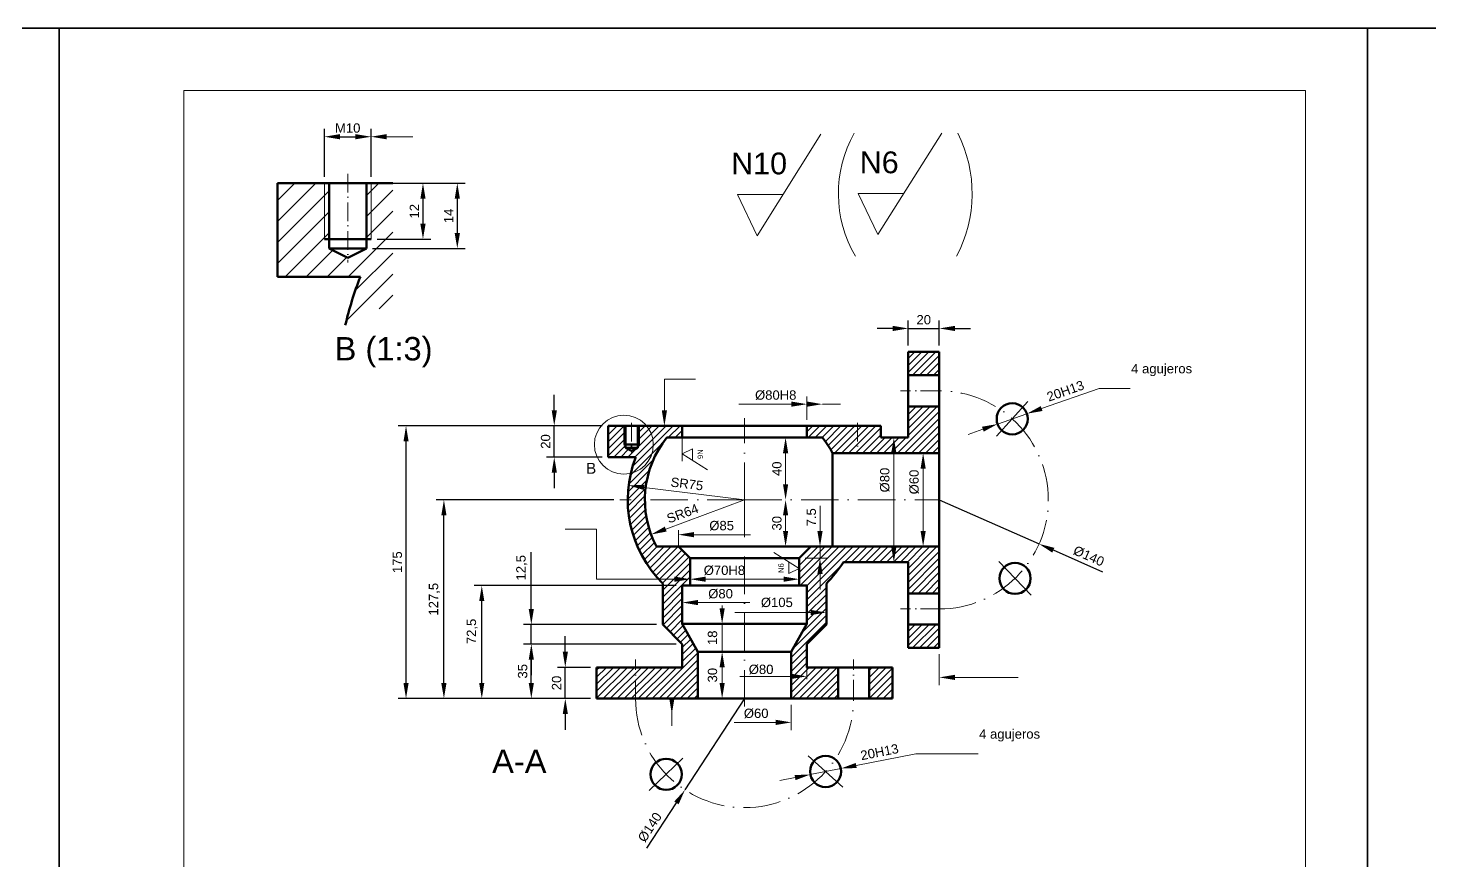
# Model space of a CAD drawing. Header units: millimetres. Extents: x 1800 to 4530, y 1899 to 2196.
# Drawn here: x 2215 to 2440, y 2061.9 to 2195.6 of the extents above; entities that cross this region are included whole.
import ezdxf

# ---------------------------------------------------------------- set-up
doc = ezdxf.new("R2010")
doc.units = ezdxf.units.MM
doc.linetypes.add('ACAD_ISO10W100', pattern=[18, 12, -3, 0, -3])
for name, color, linetype, lineweight in [('010_formato', 5, 'Continuous', 35), ('015_cajetin', 4, 'Continuous', 18), ('030_linea_continua_gruesa', 7, 'Continuous', 50), ('031_linea_continua_fina', 4, 'Continuous', 18), ('034_ejes', 2, 'ACAD_ISO10W100', 18), ('035_rayados_sombreados', 3, 'Continuous', 18), ('040_cotas.', 1, 'Continuous', 18)]:
    doc.layers.add(name, color=color, linetype=linetype, lineweight=lineweight)
doc.styles.add('Arial 1.5', font='arial.ttf', dxfattribs={"height": 1.5})
doc.styles.add('Arial 15', font='arial.ttf', dxfattribs={"height": 15})
doc.styles.add('Arial 2.5', font='arial.ttf', dxfattribs={"height": 2.5})
doc.styles.add('Arial 3.5', font='arial.ttf', dxfattribs={"height": 3.5})
doc.styles.add('Arial 7', font='arial.ttf', dxfattribs={"height": 7})
doc.dimstyles.new('COTAS FIGURA 1', dxfattribs={"dimtxt": 1.5, "dimasz": 2.5, "dimexe": 1.25, "dimexo": 1, "dimtad": 1, "dimtxsty": 'Arial 1.5', "dimcen": 2.5, "dimadec": 0, "dimazin": 0, "dimtfac": 1, "dimtmove": 0, "dimatfit": 3, "dimfxl": 1, "dimarcsym": 0})

# ---------------------------------------------------------------- blocks, each defined once
blk = doc.blocks.new('*D108')
at = {"layer": '040_cotas.', "color": 0, "lineweight": -2, "transparency": 16777216}
for p, q in [((2318.98, 2096.72), (2294.5, 2096.72)), ((2295.75, 2090.47), (2295.75, 2094.22)), ((2305.23, 2087.97), (2294.5, 2087.97))]:
    blk.add_line(p, q, dxfattribs=at)
at = {"layer": '040_cotas.', "color": 0, "transparency": 16777216}
for points in [[(2295.33, 2094.22), (2296.16, 2094.22), (2295.75, 2096.72)], [(2295.33, 2090.47), (2296.16, 2090.47), (2295.75, 2087.97)]]:
    blk.add_solid(points, dxfattribs=at)
at = {"layer": 'Defpoints', "color": 0, "transparency": 16777216}
for p in [(2295.75, 2096.72), (2319.98, 2096.72), (2306.23, 2087.97)]:
    blk.add_point(p, dxfattribs=at)
at = {"layer": '040_cotas.', "color": 0, "transparency": 16777216, "insert": (2294.36, 2092.35), "char_height": 1.5, "attachment_point": 5, "rotation": 90, "style": 'Arial 1.5'}
blk.add_mtext('35', dxfattribs=at)
blk = doc.blocks.new('*D109')
at = {"layer": '040_cotas.', "color": 0, "lineweight": -2, "transparency": 16777216}
for p, q in [((2295.75, 2102.35), (2295.75, 2111.47)), ((2315.85, 2099.85), (2294.5, 2099.85)), ((2295.75, 2096.72), (2295.75, 2099.85)), ((2318.98, 2096.72), (2294.5, 2096.72)), ((2295.75, 2094.22), (2295.75, 2091.72))]:
    blk.add_line(p, q, dxfattribs=at)
at = {"layer": '040_cotas.', "color": 0, "transparency": 16777216}
for points in [[(2295.33, 2102.35), (2296.16, 2102.35), (2295.75, 2099.85)], [(2295.33, 2094.22), (2296.16, 2094.22), (2295.75, 2096.72)]]:
    blk.add_solid(points, dxfattribs=at)
at = {"layer": 'Defpoints', "color": 0, "transparency": 16777216}
for p in [(2295.75, 2099.85), (2316.85, 2099.85), (2319.98, 2096.72)]:
    blk.add_point(p, dxfattribs=at)
at = {"layer": '040_cotas.', "color": 0, "transparency": 16777216, "insert": (2294.22, 2108.96), "char_height": 1.5, "attachment_point": 5, "rotation": 90, "style": 'Arial 1.5'}
blk.add_mtext('12,5', dxfattribs=at)
blk = doc.blocks.new('*D110')
at = {"layer": '040_cotas.', "color": 0, "lineweight": -2, "transparency": 16777216}
for p, q in [((2318.98, 2106.1), (2286.55, 2106.1)), ((2287.8, 2090.47), (2287.8, 2103.6)), ((2305.23, 2087.97), (2286.55, 2087.97))]:
    blk.add_line(p, q, dxfattribs=at)
at = {"layer": '040_cotas.', "color": 0, "transparency": 16777216}
for points in [[(2287.38, 2103.6), (2288.21, 2103.6), (2287.8, 2106.1)], [(2287.38, 2090.47), (2288.21, 2090.47), (2287.8, 2087.97)]]:
    blk.add_solid(points, dxfattribs=at)
at = {"layer": 'Defpoints', "color": 0, "transparency": 16777216}
for p in [(2287.8, 2106.1), (2319.98, 2106.1), (2306.23, 2087.97)]:
    blk.add_point(p, dxfattribs=at)
at = {"layer": '040_cotas.', "color": 0, "transparency": 16777216, "insert": (2286.27, 2098.74), "char_height": 1.5, "attachment_point": 5, "rotation": 90, "style": 'Arial 1.5'}
blk.add_mtext('72,5', dxfattribs=at)
blk = doc.blocks.new('*D111')
at = {"layer": '040_cotas.', "color": 0, "lineweight": -2, "transparency": 16777216}
for p, q in [((2308.98, 2119.85), (2280.47, 2119.85)), ((2281.72, 2090.47), (2281.72, 2117.35)), ((2305.23, 2087.97), (2280.47, 2087.97))]:
    blk.add_line(p, q, dxfattribs=at)
at = {"layer": '040_cotas.', "color": 0, "transparency": 16777216}
for points in [[(2281.3, 2117.35), (2282.14, 2117.35), (2281.72, 2119.85)], [(2281.3, 2090.47), (2282.14, 2090.47), (2281.72, 2087.97)]]:
    blk.add_solid(points, dxfattribs=at)
at = {"layer": 'Defpoints', "color": 0, "transparency": 16777216}
for p in [(2281.72, 2119.85), (2309.98, 2119.85), (2306.23, 2087.97)]:
    blk.add_point(p, dxfattribs=at)
at = {"layer": '040_cotas.', "color": 0, "transparency": 16777216, "insert": (2280.19, 2103.91), "char_height": 1.5, "attachment_point": 5, "rotation": 90, "style": 'Arial 1.5'}
blk.add_mtext('127,5', dxfattribs=at)
blk = doc.blocks.new('*D112')
at = {"layer": '040_cotas.', "color": 0, "lineweight": -2, "transparency": 16777216}
for p, q in [((2299.43, 2134.22), (2299.43, 2136.72)), ((2307.1, 2131.72), (2298.18, 2131.72)), ((2299.43, 2126.72), (2299.43, 2131.72)), ((2307.1, 2126.72), (2298.18, 2126.72)), ((2299.43, 2124.22), (2299.43, 2121.72))]:
    blk.add_line(p, q, dxfattribs=at)
at = {"layer": '040_cotas.', "color": 0, "transparency": 16777216}
for points in [[(2299.02, 2134.22), (2299.85, 2134.22), (2299.43, 2131.72)], [(2299.02, 2124.22), (2299.85, 2124.22), (2299.43, 2126.72)]]:
    blk.add_solid(points, dxfattribs=at)
at = {"layer": 'Defpoints', "color": 0, "transparency": 16777216}
for p in [(2299.43, 2131.72), (2308.1, 2131.72), (2308.1, 2126.72)]:
    blk.add_point(p, dxfattribs=at)
at = {"layer": '040_cotas.', "color": 0, "transparency": 16777216, "insert": (2298.04, 2129.22), "char_height": 1.5, "attachment_point": 5, "rotation": 90, "style": 'Arial 1.5'}
blk.add_mtext('20', dxfattribs=at)
blk = doc.blocks.new('*D107')
at = {"layer": '040_cotas.', "color": 0, "lineweight": -2, "transparency": 16777216}
for p, q in [((2307.1, 2131.72), (2274.39, 2131.72)), ((2275.64, 2090.47), (2275.64, 2129.22)), ((2305.23, 2087.97), (2274.39, 2087.97))]:
    blk.add_line(p, q, dxfattribs=at)
at = {"layer": '040_cotas.', "color": 0, "transparency": 16777216}
for points in [[(2275.23, 2129.22), (2276.06, 2129.22), (2275.64, 2131.72)], [(2275.23, 2090.47), (2276.06, 2090.47), (2275.64, 2087.97)]]:
    blk.add_solid(points, dxfattribs=at)
at = {"layer": 'Defpoints', "color": 0, "transparency": 16777216}
for p in [(2275.64, 2131.72), (2308.1, 2131.72), (2306.23, 2087.97)]:
    blk.add_point(p, dxfattribs=at)
at = {"layer": '040_cotas.', "color": 0, "transparency": 16777216, "insert": (2274.25, 2109.85), "char_height": 1.5, "attachment_point": 5, "rotation": 90, "style": 'Arial 1.5'}
blk.add_mtext('175', dxfattribs=at)
blk = doc.blocks.new('*D113')
at = {"layer": '040_cotas.', "color": 0, "lineweight": -2, "transparency": 16777216}
for p, q in [((2353.73, 2147.36), (2351.23, 2147.36)), ((2356.23, 2144.6), (2356.23, 2148.61)), ((2356.23, 2147.36), (2361.23, 2147.36)), ((2361.23, 2144.6), (2361.23, 2148.61)), ((2363.73, 2147.36), (2366.23, 2147.36))]:
    blk.add_line(p, q, dxfattribs=at)
at = {"layer": '040_cotas.', "color": 0, "transparency": 16777216}
for points in [[(2353.73, 2147.78), (2353.73, 2146.94), (2356.23, 2147.36)], [(2363.73, 2147.78), (2363.73, 2146.94), (2361.23, 2147.36)]]:
    blk.add_solid(points, dxfattribs=at)
at = {"layer": 'Defpoints', "color": 0, "transparency": 16777216}
for p in [(2361.23, 2147.36), (2356.23, 2143.6), (2361.23, 2143.6)]:
    blk.add_point(p, dxfattribs=at)
at = {"layer": '040_cotas.', "color": 0, "transparency": 16777216, "insert": (2358.73, 2148.75), "char_height": 1.5, "attachment_point": 5, "style": 'Arial 1.5'}
blk.add_mtext('20', dxfattribs=at)
blk = doc.blocks.new('*D120')
at = {"layer": '040_cotas.', "color": 0, "lineweight": -2, "transparency": 16777216}
for p, q in [((2329.98, 2087.97), (2320.41, 2073.32)), ((2314.29, 2063.95), (2319.04, 2071.23))]:
    blk.add_line(p, q, dxfattribs=at)
at = {"layer": '040_cotas.', "color": 0, "transparency": 16777216}
blk.add_solid([(2318.69, 2071.45), (2319.39, 2071), (2320.41, 2073.32)], dxfattribs=at)
at = {"layer": 'Defpoints', "color": 0, "transparency": 16777216}
for p in [(2329.98, 2087.97), (2320.41, 2073.32)]:
    blk.add_point(p, dxfattribs=at)
at = {"layer": '040_cotas.', "color": 0, "transparency": 16777216, "insert": (2314.78, 2067.32), "char_height": 1.5, "attachment_point": 5, "rotation": 56.852, "style": 'Arial 1.5'}
blk.add_mtext('%%C140', dxfattribs=at)
blk = doc.blocks.new('*D121')
at = {"layer": '040_cotas.', "color": 0, "lineweight": -2, "transparency": 16777216}
for p, q in [((2361.23, 2119.85), (2377.24, 2112.78)), ((2387.48, 2108.27), (2379.53, 2111.78))]:
    blk.add_line(p, q, dxfattribs=at)
at = {"layer": '040_cotas.', "color": 0, "transparency": 16777216}
blk.add_solid([(2379.69, 2112.16), (2379.36, 2111.39), (2377.24, 2112.78)], dxfattribs=at)
at = {"layer": 'Defpoints', "color": 0, "transparency": 16777216}
for p in [(2361.23, 2119.85), (2377.24, 2112.78)]:
    blk.add_point(p, dxfattribs=at)
at = {"layer": '040_cotas.', "color": 0, "transparency": 16777216, "insert": (2385.22, 2110.83), "char_height": 1.5, "attachment_point": 5, "rotation": 336.2044, "style": 'Arial 1.5'}
blk.add_mtext('%%C140', dxfattribs=at)
blk = doc.blocks.new('*D122')
at = {"layer": '040_cotas.', "color": 0, "lineweight": -2, "transparency": 16777216}
for p, q in [((2301.2, 2095.47), (2301.2, 2097.97)), ((2305.23, 2092.97), (2299.95, 2092.97)), ((2301.2, 2087.97), (2301.2, 2092.97)), ((2305.23, 2087.97), (2299.95, 2087.97)), ((2301.2, 2085.47), (2301.2, 2082.97))]:
    blk.add_line(p, q, dxfattribs=at)
at = {"layer": '040_cotas.', "color": 0, "transparency": 16777216}
for points in [[(2300.79, 2095.47), (2301.62, 2095.47), (2301.2, 2092.97)], [(2300.79, 2085.47), (2301.62, 2085.47), (2301.2, 2087.97)]]:
    blk.add_solid(points, dxfattribs=at)
at = {"layer": 'Defpoints', "color": 0, "transparency": 16777216}
for p in [(2301.2, 2092.97), (2306.23, 2092.97), (2306.23, 2087.97)]:
    blk.add_point(p, dxfattribs=at)
at = {"layer": '040_cotas.', "color": 0, "transparency": 16777216, "insert": (2299.81, 2090.47), "char_height": 1.5, "attachment_point": 5, "rotation": 90, "style": 'Arial 1.5'}
blk.add_mtext('20', dxfattribs=at)
blk = doc.blocks.new('*D126')
at = {"layer": '040_cotas.', "color": 0, "lineweight": -2, "transparency": 16777216}
for p, q in [((2262.53, 2171.67), (2262.53, 2179.37)), ((2265.03, 2178.12), (2267.53, 2178.12)), ((2270.03, 2171.67), (2270.03, 2179.37))]:
    blk.add_line(p, q, dxfattribs=at)
at = {"layer": '040_cotas.', "color": 0, "transparency": 16777216}
for points in [[(2265.03, 2178.54), (2265.03, 2177.71), (2262.53, 2178.12)], [(2267.53, 2178.54), (2267.53, 2177.71), (2270.03, 2178.12)]]:
    blk.add_solid(points, dxfattribs=at)
at = {"layer": 'Defpoints', "color": 0, "transparency": 16777216}
for p in [(2270.03, 2178.12), (2262.53, 2170.67), (2270.03, 2170.67)]:
    blk.add_point(p, dxfattribs=at)
at = {"layer": '040_cotas.', "color": 0, "transparency": 16777216, "insert": (2266.28, 2179.51), "char_height": 1.5, "attachment_point": 5, "style": 'Arial 1.5'}
blk.add_mtext('M10', dxfattribs=at)
blk = doc.blocks.new('*D127')
at = {"layer": '040_cotas.', "color": 0, "lineweight": -2, "transparency": 16777216}
for p, q in [((2271.03, 2170.67), (2279.61, 2170.67)), ((2278.36, 2168.17), (2278.36, 2164.17)), ((2271.03, 2161.67), (2279.61, 2161.67))]:
    blk.add_line(p, q, dxfattribs=at)
at = {"layer": '040_cotas.', "color": 0, "transparency": 16777216}
for points in [[(2277.94, 2168.17), (2278.78, 2168.17), (2278.36, 2170.67)], [(2277.94, 2164.17), (2278.78, 2164.17), (2278.36, 2161.67)]]:
    blk.add_solid(points, dxfattribs=at)
at = {"layer": 'Defpoints', "color": 0, "transparency": 16777216}
for p in [(2270.03, 2170.67), (2270.03, 2161.67), (2278.36, 2161.67)]:
    blk.add_point(p, dxfattribs=at)
at = {"layer": '040_cotas.', "color": 0, "transparency": 16777216, "insert": (2276.98, 2166.17), "char_height": 1.5, "attachment_point": 5, "rotation": 90, "style": 'Arial 1.5'}
blk.add_mtext('12', dxfattribs=at)
blk = doc.blocks.new('*D128')
at = {"layer": '040_cotas.', "color": 0, "lineweight": -2, "transparency": 16777216}
for p, q in [((2276.32, 2170.67), (2285.12, 2170.67)), ((2283.87, 2168.17), (2283.87, 2162.67)), ((2270.28, 2160.17), (2285.12, 2160.17))]:
    blk.add_line(p, q, dxfattribs=at)
at = {"layer": '040_cotas.', "color": 0, "transparency": 16777216}
for points in [[(2283.45, 2168.17), (2284.29, 2168.17), (2283.87, 2170.67)], [(2283.45, 2162.67), (2284.29, 2162.67), (2283.87, 2160.17)]]:
    blk.add_solid(points, dxfattribs=at)
at = {"layer": 'Defpoints', "color": 0, "transparency": 16777216}
for p in [(2275.32, 2170.67), (2269.28, 2160.17), (2283.87, 2160.17)]:
    blk.add_point(p, dxfattribs=at)
at = {"layer": '040_cotas.', "color": 0, "transparency": 16777216, "insert": (2282.49, 2165.42), "char_height": 1.5, "attachment_point": 5, "rotation": 90, "style": 'Arial 1.5'}
blk.add_mtext('14', dxfattribs=at)

msp = doc.modelspace()

# ---------------------------------------------------------------- hatches: boundary and pattern name
at = {"layer": '035_rayados_sombreados'}
h = msp.add_hatch(dxfattribs=at)
h.set_pattern_fill('ANSI31', color=256, scale=0.75)
h.set_pattern_definition([(45, (1634.9267, 2325.7186), (-1.683798, 1.683798), [])])
h.paths.add_polyline_path([(2263.282, 2170.667), (2262.532, 2170.667), (2262.532, 2161.667), (2263.282, 2161.667)], flags=17)
h.paths.add_polyline_path([(2270.032, 2170.667), (2269.282, 2170.667), (2269.282, 2161.667), (2270.032, 2161.667)], flags=17)
edge = h.paths.add_edge_path()
edge.add_line((2273.505, 2152.667), (2273.505, 2170.667))
edge.add_line((2273.505, 2170.667), (2270.032, 2170.667))
edge.add_line((2270.032, 2170.667), (2270.032, 2161.667))
edge.add_line((2270.032, 2161.667), (2269.282, 2161.667))
edge.add_line((2269.282, 2161.667), (2269.282, 2160.167))
edge.add_line((2269.282, 2160.167), (2266.282, 2158.667))
edge.add_line((2266.282, 2158.667), (2263.282, 2160.167))
edge.add_line((2263.282, 2160.167), (2263.282, 2161.667))
edge.add_line((2263.282, 2161.667), (2262.532, 2161.667))
edge.add_line((2262.532, 2161.667), (2262.532, 2170.667))
edge.add_line((2262.532, 2170.667), (2255.032, 2170.667))
edge.add_line((2255.032, 2170.667), (2255.032, 2155.667))
edge.add_line((2255.032, 2155.667), (2268.325, 2155.667))
edge.add_arc((2320.657, 2135.042), 56.25, 158.48981, 166.80852)
edge.add_arc((2262.532, 2161.667), 14.192, 283.69226, 320.64135)
h = msp.add_hatch(dxfattribs=at)
h.set_pattern_fill('ANSI31', color=256, scale=0.25)
h.set_pattern_definition([(45, (800.048, 1469.7704), (-0.561266, 0.561266), [])])
h.paths.add_polyline_path([(2310.6, 2131.721), (2308.1, 2131.721), (2308.1, 2126.721), (2312.531, 2126.721, 0.0363131), (2311.72, 2124.125, 0.3458303), (2315.331, 2128.721, 0.173443), (2314.258, 2131.721), (2313.1, 2131.721), (2313.1, 2128.721), (2312.85, 2128.721), (2312.85, 2128.221), (2311.85, 2127.721), (2310.85, 2128.221), (2310.85, 2128.721), (2310.6, 2128.721)])
h.paths.add_polyline_path([(2310.85, 2131.721), (2310.6, 2131.721), (2310.6, 2128.721), (2310.85, 2128.721)], flags=17)
h.paths.add_polyline_path([(2313.1, 2131.721), (2312.85, 2131.721), (2312.85, 2128.721), (2313.1, 2128.721)], flags=17)
h.paths.add_polyline_path([(2319.975, 2131.721), (2314.258, 2131.721, -0.173443), (2315.331, 2128.721, -0.3458303), (2311.72, 2124.125, 0.0576224), (2311.225, 2119.846), (2313.975, 2119.846, -0.1704041), (2317.485, 2129.846), (2319.975, 2129.846)])
h.paths.add_polyline_path([(2321.225, 2110.471), (2319.35, 2112.346), (2315.842, 2112.346, -0.1225772), (2313.975, 2119.846), (2311.225, 2119.846, 0.2015128), (2316.85, 2106.455), (2316.85, 2099.846), (2319.975, 2096.721), (2319.975, 2092.971), (2312.475, 2092.971), (2312.475, 2087.971), (2314.975, 2087.971), (2322.475, 2087.971), (2322.475, 2095.471), (2319.975, 2099.971), (2319.975, 2106.096), (2321.225, 2106.096)])
h.paths.add_polyline_path([(2361.225, 2112.346), (2340.6, 2112.346), (2338.725, 2110.471), (2338.725, 2106.096), (2339.975, 2106.096), (2339.975, 2099.971), (2337.475, 2095.471), (2337.475, 2087.971), (2344.975, 2087.971), (2344.975, 2092.971), (2339.975, 2092.971), (2339.975, 2096.721), (2343.1, 2099.846), (2343.1, 2106.455, 0.0582815), (2345.836, 2109.846), (2356.225, 2109.846), (2356.225, 2104.846), (2361.225, 2104.846)])
h.paths.add_polyline_path([(2361.225, 2099.846), (2356.225, 2099.846), (2356.225, 2096.096), (2361.225, 2096.096)], flags=17)
h.paths.add_polyline_path([(2361.225, 2134.846), (2356.225, 2134.846), (2356.225, 2129.846), (2351.85, 2129.846), (2351.85, 2131.721), (2339.975, 2131.721), (2339.975, 2129.846), (2342.465, 2129.846, -0.0468483), (2344.109, 2127.346), (2361.225, 2127.346)])
h.paths.add_polyline_path([(2361.225, 2143.596), (2356.225, 2143.596), (2356.225, 2139.846), (2361.225, 2139.846)])
h.paths.add_polyline_path([(2312.475, 2092.971), (2306.225, 2092.971), (2306.225, 2087.971), (2312.475, 2087.971)])
h.paths.add_polyline_path([(2353.725, 2092.971), (2349.975, 2092.971), (2349.975, 2087.971), (2353.725, 2087.971)], flags=17)

# ---------------------------------------------------------------- linework, layer by layer
at = {"layer": '010_formato'}
for p, q in [((1799.975, 2195.563), (2219.975, 2195.563)), ((2219.975, 1898.563), (2219.975, 2195.563)), ((2219.975, 2195.563), (2219.975, 1898.563)), ((2219.975, 2195.563), (2429.975, 2195.563)), ((2429.975, 2195.563), (2429.975, 1898.563)), ((2429.975, 2195.563), (2639.975, 2195.563))]:
    msp.add_line(p, q, dxfattribs=at)
at = {"layer": '015_cajetin'}
for p, q in [((2239.975, 2185.563), (2419.975, 2185.563)), ((2239.975, 1908.563), (2239.975, 2185.563)), ((2419.975, 2185.563), (2419.975, 1908.563))]:
    msp.add_line(p, q, dxfattribs=at)
at = {"layer": '030_linea_continua_gruesa'}
for p, q in [((2255.032, 2170.667), (2273.505, 2170.667)), ((2255.032, 2170.667), (2255.032, 2155.667)), ((2255.032, 2155.667), (2255.032, 2170.667)), ((2263.282, 2170.667), (2263.282, 2160.167)), ((2269.282, 2160.167), (2269.282, 2170.667)), ((2262.532, 2161.667), (2270.032, 2161.667)), ((2263.282, 2160.167), (2269.282, 2160.167)), ((2266.282, 2158.667), (2263.282, 2160.167)), ((2266.282, 2158.667), (2269.282, 2160.167)), ((2255.032, 2155.667), (2268.325, 2155.667)), ((2361.225, 2143.596), (2356.225, 2143.596)), ((2356.225, 2143.596), (2356.225, 2129.846)), ((2361.225, 2119.846), (2361.225, 2143.596)), ((2361.225, 2139.846), (2356.225, 2139.846)), ((2361.225, 2119.846), (2361.225, 2137.346)), ((2361.225, 2134.846), (2356.225, 2134.846)), ((2308.1, 2131.721), (2329.975, 2131.721)), ((2308.1, 2131.721), (2308.1, 2126.721)), ((2308.1, 2126.721), (2308.1, 2131.721)), ((2310.85, 2131.721), (2310.85, 2128.221)), ((2312.85, 2128.221), (2312.85, 2131.721)), ((2319.975, 2129.846), (2319.975, 2131.721)), ((2351.85, 2131.721), (2329.975, 2131.721)), ((2339.975, 2129.846), (2339.975, 2131.721)), ((2351.85, 2129.846), (2351.85, 2131.721)), ((2310.6, 2128.721), (2313.1, 2128.721)), ((2329.975, 2129.846), (2317.485, 2129.846)), ((2329.975, 2129.846), (2342.465, 2129.846)), ((2356.225, 2129.846), (2351.85, 2129.846)), ((2361.225, 2127.346), (2361.225, 2129.846)), ((2308.1, 2126.721), (2312.531, 2126.721)), ((2310.85, 2128.221), (2312.85, 2128.221)), ((2311.85, 2127.721), (2310.85, 2128.221)), ((2311.85, 2127.721), (2312.85, 2128.221)), ((2361.225, 2127.346), (2344.109, 2127.346)), ((2344.109, 2127.346), (2344.109, 2112.346)), ((2361.225, 2112.346), (2361.225, 2127.346)), ((2361.225, 2119.846), (2361.225, 2096.096)), ((2361.225, 2119.846), (2361.225, 2102.346)), ((2319.35, 2112.346), (2315.842, 2112.346)), ((2321.225, 2110.471), (2319.35, 2112.346)), ((2319.35, 2112.346), (2329.975, 2112.346)), ((2329.975, 2112.346), (2361.225, 2112.346)), ((2338.725, 2110.471), (2340.6, 2112.346)), ((2321.225, 2110.471), (2321.225, 2106.096)), ((2321.225, 2110.471), (2329.975, 2110.471)), ((2338.725, 2110.471), (2329.975, 2110.471)), ((2338.725, 2110.471), (2338.725, 2106.096)), ((2356.225, 2109.846), (2345.836, 2109.846)), ((2356.225, 2096.096), (2356.225, 2109.846)), ((2316.85, 2099.846), (2316.85, 2106.455)), ((2319.975, 2099.971), (2319.975, 2106.096)), ((2319.975, 2106.096), (2329.975, 2106.096)), ((2339.975, 2106.096), (2329.975, 2106.096)), ((2339.975, 2099.971), (2339.975, 2106.096)), ((2343.1, 2099.846), (2343.1, 2106.455)), ((2361.225, 2104.846), (2356.225, 2104.846)), ((2316.85, 2099.846), (2319.975, 2096.721)), ((2319.975, 2099.971), (2322.475, 2095.471)), ((2319.975, 2099.971), (2329.975, 2099.971)), ((2339.975, 2099.971), (2329.975, 2099.971)), ((2339.975, 2099.971), (2337.475, 2095.471)), ((2343.1, 2099.846), (2339.975, 2096.721)), ((2361.225, 2099.846), (2356.225, 2099.846)), ((2319.975, 2092.971), (2319.975, 2096.721)), ((2322.475, 2087.971), (2322.475, 2095.471)), ((2322.475, 2095.471), (2329.975, 2095.471)), ((2337.475, 2095.471), (2329.975, 2095.471)), ((2337.475, 2087.971), (2337.475, 2095.471)), ((2339.975, 2092.971), (2339.975, 2096.721)), ((2361.225, 2096.096), (2356.225, 2096.096)), ((2319.975, 2092.971), (2306.225, 2092.971)), ((2306.225, 2092.971), (2306.225, 2087.971)), ((2312.475, 2092.971), (2314.975, 2092.971)), ((2339.975, 2092.971), (2353.725, 2092.971)), ((2347.475, 2092.971), (2344.975, 2092.971)), ((2344.975, 2092.971), (2344.975, 2087.971)), ((2349.975, 2087.971), (2349.975, 2092.971)), ((2353.725, 2092.971), (2353.725, 2087.971)), ((2329.975, 2087.971), (2306.225, 2087.971)), ((2306.225, 2087.971), (2329.975, 2087.971)), ((2314.975, 2087.971), (2309.975, 2087.971)), ((2329.975, 2087.971), (2312.475, 2087.971)), ((2329.975, 2087.971), (2322.475, 2087.971)), ((2329.975, 2087.971), (2353.725, 2087.971)), ((2353.725, 2087.971), (2329.975, 2087.971)), ((2329.975, 2087.971), (2337.475, 2087.971)), ((2329.975, 2087.971), (2347.475, 2087.971)), ((2344.975, 2087.971), (2349.975, 2087.971))]:
    msp.add_line(p, q, dxfattribs=at)
for centre in [(2372.935, 2132.851), (2373.382, 2107.257), (2317.387, 2075.814), (2342.98, 2076.261)]:
    msp.add_circle(centre, 2.5, dxfattribs=at)
for centre, radius, start, end in [((2320.657, 2135.042), 56.25, 158.48981, 166.80852), ((2329.975, 2119.846), 16, 141.31781, 207.95319), ((2329.975, 2119.846), 16, 27.95319, 38.68219), ((2329.975, 2119.846), 18.75, 158.48981, 225.573), ((2329.975, 2119.846), 18.75, 314.427, 327.76905)]:
    msp.add_arc(centre, radius, start, end, dxfattribs=at)
at = {"layer": '031_linea_continua_fina'}
for p, q in [((2262.532, 2170.667), (2262.532, 2161.667)), ((2270.032, 2161.667), (2270.032, 2170.667)), ((2310.6, 2131.721), (2310.6, 2128.721)), ((2313.1, 2128.721), (2313.1, 2131.721))]:
    msp.add_line(p, q, dxfattribs=at)
at = {"layer": '034_ejes', "ltscale": 0.25}
for p, q in [((2266.282, 2172.167), (2266.282, 2157.917)), ((2361.225, 2137.346), (2354.975, 2137.346)), ((2311.85, 2132.221), (2311.85, 2127.471)), ((2348.1, 2132.221), (2348.1, 2127.596)), ((2361.225, 2102.346), (2354.975, 2102.346)), ((2312.475, 2087.971), (2312.475, 2094.221)), ((2347.475, 2087.971), (2347.475, 2094.221))]:
    msp.add_line(p, q, dxfattribs=at)
at = {"layer": '034_ejes'}
for p, q in [((2372.935, 2132.851), (2375.444, 2135.637)), ((2372.935, 2132.851), (2370.426, 2130.064)), ((2342.98, 2076.261), (2340.194, 2078.77)), ((2342.98, 2076.261), (2345.767, 2073.752))]:
    msp.add_line(p, q, dxfattribs=at)
at = {"layer": '034_ejes', "ltscale": 0.5}
for p, q in [((2329.975, 2119.846), (2329.975, 2132.971)), ((2329.975, 2119.846), (2309.975, 2119.846)), ((2329.975, 2119.846), (2329.975, 2086.721)), ((2329.975, 2119.846), (2361.225, 2119.846)), ((2373.382, 2107.257), (2370.777, 2109.955)), ((2375.987, 2104.56), (2373.382, 2107.257)), ((2317.387, 2075.814), (2320.085, 2078.419)), ((2314.689, 2073.209), (2317.387, 2075.814))]:
    msp.add_line(p, q, dxfattribs=at)
for centre, start, end in [((2361.225, 2119.846), 270, 90), ((2329.975, 2087.971), 180, 0)]:
    msp.add_arc(centre, 17.5, start, end, dxfattribs=at)
at = {"layer": '040_cotas.'}
for p, q in [((2272.532, 2178.123), (2276.718, 2178.123)), ((2331.982, 2162.234), (2342.231, 2178.521)), ((2351.372, 2162.411), (2361.621, 2178.697)), ((2348.214, 2169.006), (2351.372, 2162.411)), ((2348.214, 2169.006), (2355.523, 2169.006)), ((2328.823, 2168.83), (2331.982, 2162.234)), ((2328.823, 2168.83), (2336.132, 2168.83)), ((2317.107, 2134.221), (2317.107, 2139.221)), ((2317.107, 2139.221), (2322.107, 2139.221)), ((2386.868, 2137.748), (2377.652, 2134.509)), ((2386.868, 2137.748), (2391.868, 2137.748)), ((2339.975, 2132.721), (2339.975, 2136.46)), ((2337.475, 2135.21), (2329.071, 2135.21)), ((2345.378, 2135.21), (2342.475, 2135.21)), ((2370.577, 2132.022), (2375.294, 2133.68)), ((2368.218, 2131.193), (2365.86, 2130.364)), ((2319.975, 2129.846), (2319.975, 2126.075)), ((2321.624, 2128.033), (2319.975, 2127.243)), ((2319.975, 2127.243), (2324.047, 2124.681)), ((2321.624, 2128.033), (2321.624, 2126.205)), ((2336.557, 2122.346), (2336.557, 2127.346)), ((2353.93, 2112.346), (2353.93, 2127.346)), ((2358.634, 2114.846), (2358.634, 2124.846)), ((2329.975, 2119.846), (2313.85, 2121.856)), ((2329.975, 2119.846), (2317.313, 2115.163)), ((2336.557, 2114.846), (2336.557, 2117.346)), ((2342.081, 2114.846), (2342.081, 2118.908)), ((2306.225, 2115.151), (2301.199, 2115.151)), ((2306.225, 2107.123), (2306.225, 2115.151)), ((2319.35, 2112.511), (2319.35, 2115.002)), ((2321.85, 2114.267), (2330.931, 2114.267)), ((2338.725, 2108.841), (2334.654, 2111.403)), ((2341.6, 2112.346), (2343.331, 2112.346)), ((2342.081, 2110.471), (2342.081, 2112.346)), ((2337.077, 2108.051), (2337.077, 2109.879)), ((2337.077, 2108.051), (2338.725, 2108.841)), ((2339.725, 2110.471), (2343.331, 2110.471)), ((2306.225, 2107.123), (2318.725, 2107.123)), ((2323.725, 2107.123), (2336.225, 2107.123)), ((2342.081, 2107.971), (2342.081, 2105.471)), ((2322.475, 2103.375), (2330.794, 2103.375)), ((2326.375, 2102.471), (2326.375, 2102.917)), ((2328.434, 2101.777), (2340.6, 2101.777)), ((2326.375, 2095.471), (2326.375, 2099.971)), ((2361.225, 2095.096), (2361.225, 2090.119)), ((2326.375, 2092.971), (2326.375, 2090.471)), ((2326.375, 2090.471), (2326.375, 2092.971)), ((2339.975, 2092.971), (2339.975, 2091.056)), ((2329.215, 2091.533), (2337.475, 2091.533)), ((2363.725, 2091.369), (2373.868, 2091.369)), ((2318.301, 2085.818), (2318.301, 2083.612)), ((2337.475, 2086.971), (2337.475, 2082.895)), ((2328.315, 2084.145), (2334.975, 2084.145)), ((2357.468, 2079.126), (2347.885, 2077.231)), ((2357.468, 2079.126), (2367.468, 2079.126)), ((2338.076, 2075.291), (2335.623, 2074.806)), ((2340.528, 2075.776), (2345.433, 2076.746))]:
    msp.add_line(p, q, dxfattribs=at)
msp.add_circle((2310.6, 2128.721), 4.731, dxfattribs=at)
for centre, radius, start, end in [((2364.743, 2169.006), 19.716, 150.56044, 210.71898), ((2345.027, 2169.006), 21.47, 332.0236, 26.83119)]:
    msp.add_arc(centre, radius, start, end, dxfattribs=at)
for points in [[(2272.532, 2178.54), (2272.532, 2177.707), (2270.032, 2178.123)], [(2337.475, 2135.627), (2337.475, 2134.794), (2339.975, 2135.21)], [(2339.975, 2135.627), (2339.975, 2134.794), (2342.475, 2135.21)], [(2316.691, 2134.221), (2317.524, 2134.221), (2317.107, 2131.721)], [(2377.514, 2134.902), (2377.791, 2134.116), (2375.294, 2133.68)], [(2368.08, 2131.586), (2368.356, 2130.8), (2370.577, 2132.022)], [(2336.14, 2127.346), (2336.973, 2127.346), (2336.557, 2129.846)], [(2353.514, 2127.346), (2354.347, 2127.346), (2353.93, 2129.846)], [(2358.217, 2124.846), (2359.05, 2124.846), (2358.634, 2127.346)], [(2313.902, 2122.269), (2313.799, 2121.442), (2311.369, 2122.165)], [(2336.14, 2122.346), (2336.973, 2122.346), (2336.557, 2119.846)], [(2336.14, 2117.346), (2336.973, 2117.346), (2336.557, 2119.846)], [(2317.169, 2115.554), (2317.458, 2114.772), (2314.969, 2114.296)], [(2321.85, 2114.684), (2321.85, 2113.851), (2319.35, 2114.267)], [(2336.14, 2114.846), (2336.973, 2114.846), (2336.557, 2112.346)], [(2341.665, 2114.846), (2342.498, 2114.846), (2342.081, 2112.346)], [(2358.217, 2114.846), (2359.05, 2114.846), (2358.634, 2112.346)], [(2353.514, 2112.346), (2354.347, 2112.346), (2353.93, 2109.846)], [(2341.665, 2107.971), (2342.498, 2107.971), (2342.081, 2110.471)], [(2318.725, 2107.539), (2318.725, 2106.706), (2321.225, 2107.123)], [(2323.725, 2107.539), (2323.725, 2106.706), (2321.225, 2107.123)], [(2336.225, 2107.539), (2336.225, 2106.706), (2338.725, 2107.123)], [(2322.475, 2103.792), (2322.475, 2102.958), (2319.975, 2103.375)], [(2325.958, 2102.471), (2326.792, 2102.471), (2326.375, 2099.971)], [(2340.6, 2102.194), (2340.6, 2101.361), (2343.1, 2101.777)], [(2325.958, 2092.971), (2326.792, 2092.971), (2326.375, 2095.471)], [(2325.958, 2092.971), (2326.792, 2092.971), (2326.375, 2095.471)], [(2325.958, 2090.471), (2326.792, 2090.471), (2326.375, 2087.971)], [(2337.475, 2091.949), (2337.475, 2091.116), (2339.975, 2091.533)], [(2363.725, 2091.785), (2363.725, 2090.952), (2361.225, 2091.369)], [(2317.885, 2087.971), (2318.718, 2087.971), (2318.301, 2085.471)], [(2334.975, 2084.562), (2334.975, 2083.728), (2337.475, 2084.145)], [(2347.805, 2077.64), (2347.966, 2076.822), (2345.433, 2076.746)], [(2337.995, 2075.7), (2338.156, 2074.882), (2340.528, 2075.776)]]:
    msp.add_solid(points, dxfattribs=at)

# ---------------------------------------------------------------- texts
for s, height, style, p in [('N6', 3.5, 'Arial 3.5', (2348.459, 2172.261)), ('N10', 3.5, 'Arial 3.5', (2327.824, 2172.085)), ('B (1:3)', 3.75, 'Arial 2.5', (2264.174, 2142.233)), ('4 agujeros', 1.5, 'Arial 1.5', (2392.02, 2140.158)), ('B', 1.75, 'Arial 7', (2304.536, 2124.045)), ('Ø70H8', 1.5, 'Arial 1.5', (2323.42, 2107.808)), ('4 agujeros', 1.5, 'Arial 1.5', (2367.62, 2081.536)), ('A-A', 3.75, 'Arial 15', (2289.456, 2076.022))]:
    msp.add_text(s, height=height, dxfattribs=dict(at, style=style)).set_placement(p)
at = {"layer": '040_cotas.', "style": 'Arial 3.5'}
for rotation, p in [(270, (2322.438, 2127.972)), (90, (2336.263, 2108.113))]:
    msp.add_text('N6', height=0.875, rotation=rotation, dxfattribs=at).set_placement(p)
at = {"layer": '040_cotas.', "char_height": 1.5, "attachment_point": 5, "style": 'Arial 1.5'}
for s, insert, rotation in [('20H13', (2381.469, 2137.325), 19.36652), ('40', (2335.166, 2124.846), 90), ('%%C80', (2352.498, 2123.028), 90), ('%%C60', (2357.201, 2122.719), 90), ('SR75', (2320.724, 2122.41), 352.89403), ('SR64', (2320.028, 2117.66), 20.29434), ('7.5', (2340.693, 2117.056), 90), ('30', (2335.165, 2116.096), 90), ('18', (2324.831, 2097.721), 90), ('30', (2324.83, 2091.721), 90), ('20H13', (2351.634, 2079.391), 11.18743)]:
    msp.add_mtext(s, dxfattribs=dict(at, insert=insert, rotation=rotation))
at = {"layer": '040_cotas.', "insert": (2334.975, 2136.643), "char_height": 1.5, "width": 3.77558, "attachment_point": 5, "style": 'Arial 1.5'}
msp.add_mtext('%%C80H8', dxfattribs=at)
at = {"layer": '040_cotas.', "char_height": 1.5, "attachment_point": 5, "style": 'Arial 1.5'}
for s, insert in [('%%C85', (2326.295, 2115.7)), ('%%C80', (2326.122, 2104.769)), ('%%C105', (2335.157, 2103.372)), ('%%C80', (2332.628, 2092.628)), ('%%C60', (2331.838, 2085.578))]:
    msp.add_mtext(s, dxfattribs=dict(at, insert=insert))

# ---------------------------------------------------------------- dimensions: what is measured, and where the dimension line sits
at = {"layer": '040_cotas.'}
for base, p1, p2, text, picture, middle in [((2270.032, 2178.123), (2262.532, 2170.667), (2270.032, 2170.667), 'M10', '*D126', (2266.282, 2179.514)), ((2361.225, 2147.359), (2356.225, 2143.596), (2361.225, 2143.596), '20', '*D113', (2358.725, 2148.75))]:
    dim = msp.add_linear_dim(base=base, p1=p1, p2=p2, text=text, dimstyle='COTAS FIGURA 1', dxfattribs=at)
    dim.commit()
    dim.dimension.update_dxf_attribs({"geometry": picture, "text_midpoint": middle})
for base, p1, p2, text, picture, middle in [((2283.868, 2160.167), (2275.321, 2170.667), (2269.282, 2160.167), '14', '*D128', (2282.49, 2165.417)), ((2301.205, 2092.971), (2306.225, 2087.971), (2306.225, 2092.971), '20', '*D122', (2299.814, 2090.471)), ((2295.747, 2096.721), (2306.225, 2087.971), (2319.975, 2096.721), '35', '*D108', (2294.355, 2092.346))]:
    dim = msp.add_linear_dim(base=base, p1=p1, p2=p2, angle=90, text=text, dimstyle='COTAS FIGURA 1', dxfattribs=at)
    dim.commit()
    dim.dimension.update_dxf_attribs({"geometry": picture, "text_midpoint": middle})
for base, p1, p2, text, picture, middle in [((2278.359, 2161.667), (2270.032, 2170.667), (2270.032, 2161.667), '12', '*D127', (2278.359, 2166.167)), ((2299.435, 2131.721), (2308.1, 2126.721), (2308.1, 2131.721), '20', '*D112', (2299.435, 2129.221)), ((2275.643, 2131.721), (2306.225, 2087.971), (2308.1, 2131.721), '175', '*D107', (2275.643, 2109.846)), ((2281.72, 2119.846), (2306.225, 2087.971), (2309.975, 2119.846), '127,5', '*D111', (2281.72, 2103.908)), ((2295.747, 2099.846), (2319.975, 2096.721), (2316.85, 2099.846), '12,5', '*D109', (2295.747, 2108.958)), ((2287.797, 2106.096), (2306.225, 2087.971), (2319.975, 2106.096), '72,5', '*D110', (2287.797, 2098.742))]:
    dim = msp.add_linear_dim(base=base, p1=p1, p2=p2, angle=90, text=text, dimstyle='COTAS FIGURA 1', dxfattribs=at)
    dim.commit()
    dim.dimension.update_dxf_attribs({"geometry": picture, "text_midpoint": middle, "dimtype": 160})
for center, mpoint, picture, middle in [((2361.225, 2119.846), (2377.238, 2112.785), '*D121', (2385.223, 2110.83)), ((2329.975, 2087.971), (2320.406, 2073.319), '*D120', (2314.78, 2067.324))]:
    dim = msp.add_radius_dim(center=center, mpoint=mpoint, text='%%C140', dimstyle='COTAS FIGURA 1', dxfattribs=at)
    dim.commit()
    dim.dimension.update_dxf_attribs({"geometry": picture, "text_midpoint": middle})

doc.saveas('drawing.dxf')
